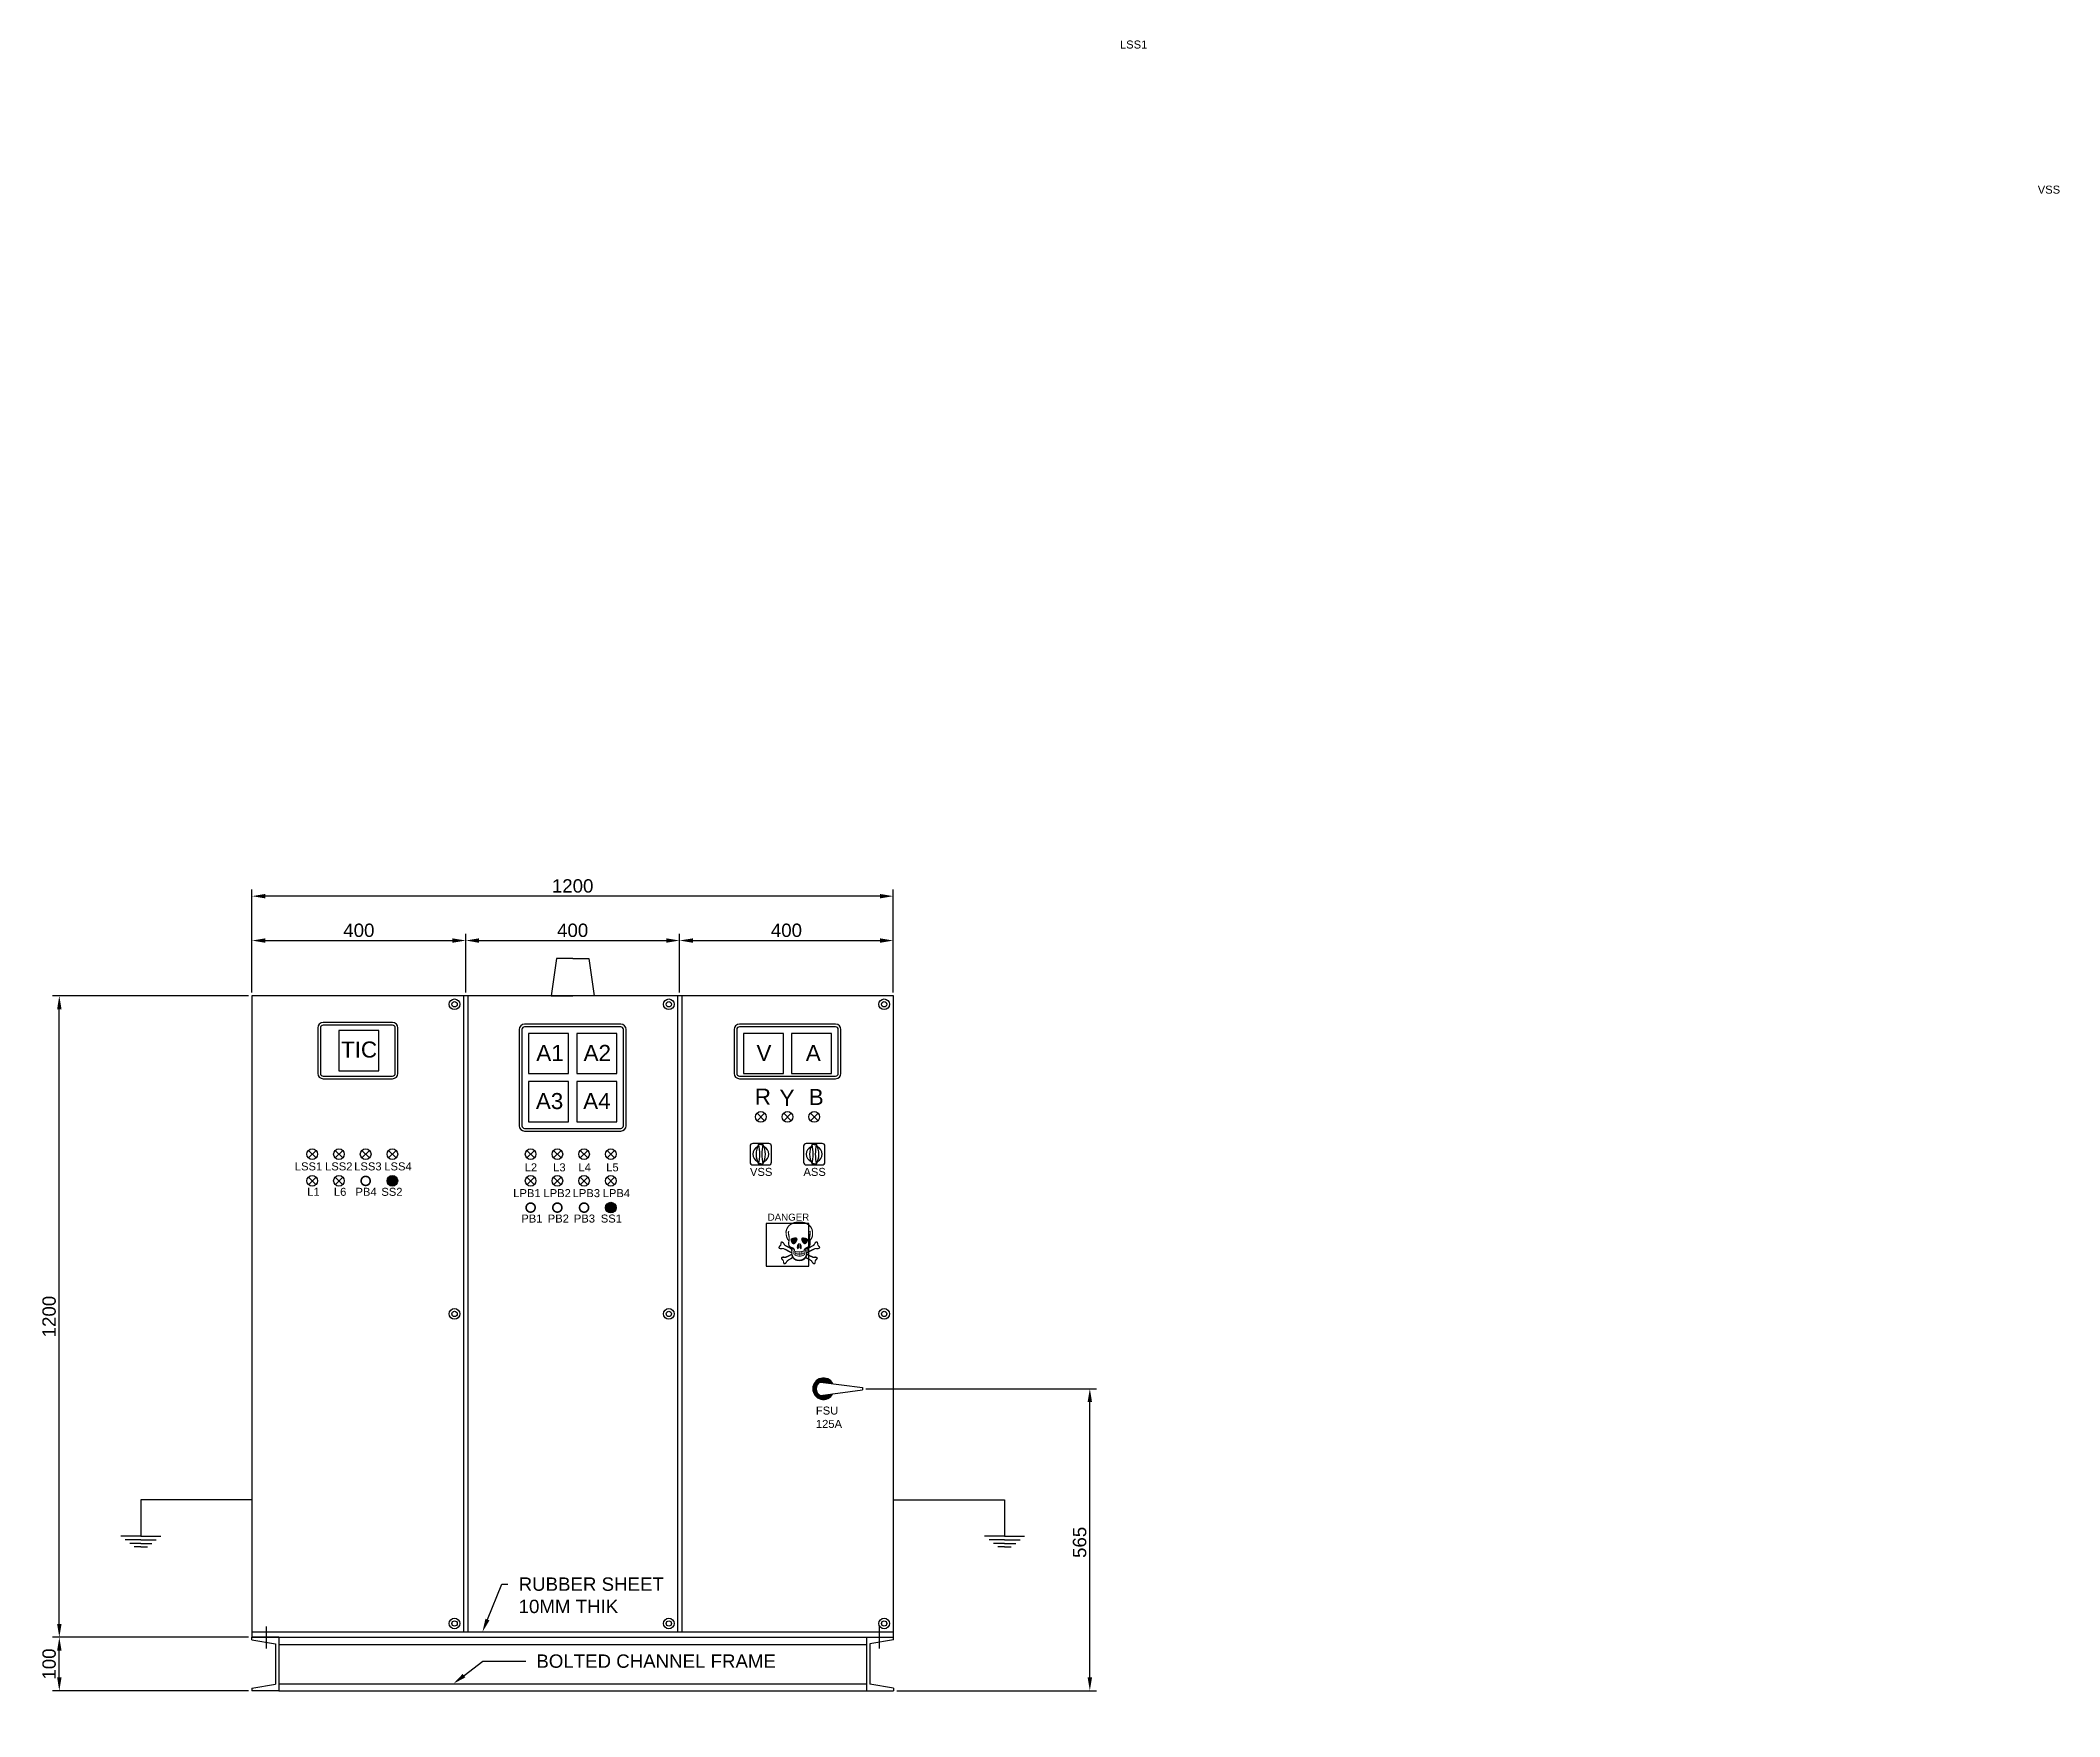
# Model space of a CAD drawing. Header units: millimetres. Extents: x 1066 to 4844, y 821 to 3956.
import ezdxf
from ezdxf import colors
from ezdxf.entities.mleader import LeaderData, LeaderLine
from ezdxf.math import Vec2, Vec3

# ---------------------------------------------------------------- set-up
doc = ezdxf.new("R2010")
doc.units = ezdxf.units.MM
doc.styles.get("Standard").update_dxf_attribs({"font": 'arial.ttf'})
doc.dimstyles.new('ISO-25', dxfattribs={"dimscale": 10, "dimtxt": 2.5, "dimasz": 2.5, "dimexe": 1.25, "dimexo": 0.625, "dimtad": 1, "dimtxsty": 'Standard', "dimcen": 2.5, "dimadec": 0, "dimazin": 0, "dimtfac": 1, "dimtmove": 0, "dimatfit": 3, "dimfxl": 1, "dimarcsym": 0})

# ---------------------------------------------------------------- blocks, each defined once
blk = doc.blocks.new('*U2')
for p, q in [((-7.1, -7.1), (7.1, 7.1)), ((7.1, -7.1), (-7.1, 7.1))]:
    blk.add_line(p, q)
blk.add_circle((0, 0), 10)
blk = doc.blocks.new('*U6')
at = {"const_width": 3}
blk.add_lwpolyline([(-8.5, 0, 1), (8.5, 0, 1)], format="xyb", close=True, dxfattribs=at)
blk = doc.blocks.new('*U3')
at = {"color": 0, "linetype": 'ByBlock', "lineweight": -2, "transparency": 16777216}
for name, p in [('*U2', (0, 50)), ('*U2', (50, 50)), ('*U2', (100, 50)), ('*U2', (150, 50)), ('*U2', (0, 0)), ('*U2', (50, 0)), ('*U6', (100, 0)), ('*U2', (150, 0))]:
    blk.add_blockref(name, p, dxfattribs=at)
blk = doc.blocks.new('*U14')
at = {"const_width": 3}
blk.add_lwpolyline([(-8.5, 0, 1), (8.5, 0, 1)], format="xyb", close=True, dxfattribs=at)
blk = doc.blocks.new('*U10')
for p, q in [((-7.1, -7.1), (7.1, 7.1)), ((7.1, -7.1), (-7.1, 7.1))]:
    blk.add_line(p, q)
blk.add_circle((0, 0), 10)
blk = doc.blocks.new('*U15')
at = {"const_width": 3}
blk.add_lwpolyline([(-8.5, 0, 1), (8.5, 0, 1)], format="xyb", close=True, dxfattribs=at)
blk = doc.blocks.new('*U12')
at = {"const_width": 3}
blk.add_lwpolyline([(-8.5, 0, 1), (8.5, 0, 1)], format="xyb", close=True, dxfattribs=at)
blk = doc.blocks.new('*U11')
at = {"color": 0, "linetype": 'ByBlock', "lineweight": -2, "transparency": 16777216}
for name, p in [('*U10', (0, 100)), ('*U10', (50, 100)), ('*U10', (100, 100)), ('*U10', (150, 100)), ('*U10', (0, 50)), ('*U10', (50, 50)), ('*U10', (100, 50)), ('*U10', (150, 50)), ('*U14', (0, 0)), ('*U15', (50, 0)), ('*U12', (100, 0)), ('*U10', (150, 0))]:
    blk.add_blockref(name, p, dxfattribs=at)
blk = doc.blocks.new('*U17')
for p, q in [((-7.1, -7.1), (7.1, 7.1)), ((7.1, -7.1), (-7.1, 7.1))]:
    blk.add_line(p, q)
blk.add_circle((0, 0), 10)
blk = doc.blocks.new('*U18')
at = {"color": 0, "linetype": 'ByBlock', "lineweight": -2, "transparency": 16777216}
for p in [(0, 0), (50, 0), (100, 0)]:
    blk.add_blockref('*U17', p, dxfattribs=at)
blk = doc.blocks.new('*U25')
for p, q in [((0, 100), (0, 0)), ((0, 100), (50, 100)), ((50, 95.2), (6, 87.8)), ((6, 87.8), (6, 12.2)), ((50, 95.2), (50, 100)), ((0, 0), (50, 0)), ((50, 4.8), (6, 12.2)), ((50, 4.8), (50, 0))]:
    blk.add_line(p, q)
blk = doc.blocks.new('*D28')
at = {"color": 0, "lineweight": -2, "transparency": 16777216}
for p, q in [((1462.1, 2175.3), (1462.1, 2285)), ((1487.1, 2272.5), (1837.1, 2272.5)), ((1862.1, 2175.3), (1862.1, 2285))]:
    blk.add_line(p, q, dxfattribs=at)
at = {"color": 0, "transparency": 16777216}
for points in [[(1487.1, 2276.6), (1487.1, 2268.3), (1462.1, 2272.5)], [(1837.1, 2276.6), (1837.1, 2268.3), (1862.1, 2272.5)]]:
    blk.add_solid(points, dxfattribs=at)
at = {"layer": 'Defpoints', "color": 0, "transparency": 16777216}
for p in [(1862.1, 2272.5), (1462.1, 2169), (1862.1, 2169)]:
    blk.add_point(p, dxfattribs=at)
at = {"color": 0, "transparency": 16777216, "insert": (1662.1, 2291.5), "char_height": 25, "attachment_point": 5}
blk.add_mtext('400', dxfattribs=at)
blk = doc.blocks.new('*D29')
at = {"color": 0, "lineweight": -2, "transparency": 16777216}
for p, q in [((1862.1, 2175.3), (1862.1, 2285)), ((1887.1, 2272.5), (2237.1, 2272.5)), ((2262.1, 2175.3), (2262.1, 2285))]:
    blk.add_line(p, q, dxfattribs=at)
at = {"color": 0, "transparency": 16777216}
for points in [[(1887.1, 2276.6), (1887.1, 2268.3), (1862.1, 2272.5)], [(2237.1, 2276.6), (2237.1, 2268.3), (2262.1, 2272.5)]]:
    blk.add_solid(points, dxfattribs=at)
at = {"layer": 'Defpoints', "color": 0, "transparency": 16777216}
for p in [(2262.1, 2272.5), (1862.1, 2169), (2262.1, 2169)]:
    blk.add_point(p, dxfattribs=at)
at = {"color": 0, "transparency": 16777216, "insert": (2062.1, 2291.5), "char_height": 25, "attachment_point": 5}
blk.add_mtext('400', dxfattribs=at)
blk = doc.blocks.new('*D30')
at = {"color": 0, "lineweight": -2, "transparency": 16777216}
for p, q in [((2262.1, 2175.3), (2262.1, 2285)), ((2287.1, 2272.5), (2637.1, 2272.5)), ((2662.1, 2175.3), (2662.1, 2285))]:
    blk.add_line(p, q, dxfattribs=at)
at = {"color": 0, "transparency": 16777216}
for points in [[(2287.1, 2276.6), (2287.1, 2268.3), (2262.1, 2272.5)], [(2637.1, 2276.6), (2637.1, 2268.3), (2662.1, 2272.5)]]:
    blk.add_solid(points, dxfattribs=at)
at = {"layer": 'Defpoints', "color": 0, "transparency": 16777216}
for p in [(2662.1, 2272.5), (2262.1, 2169), (2662.1, 2169)]:
    blk.add_point(p, dxfattribs=at)
at = {"color": 0, "transparency": 16777216, "insert": (2462.1, 2291.5), "char_height": 25, "attachment_point": 5}
blk.add_mtext('400', dxfattribs=at)
blk = doc.blocks.new('*D31')
at = {"color": 0, "lineweight": -2, "transparency": 16777216}
for p, q in [((1462.1, 2175.3), (1462.1, 2368)), ((2637.1, 2355.5), (1487.1, 2355.5)), ((2662.1, 2175.3), (2662.1, 2368))]:
    blk.add_line(p, q, dxfattribs=at)
at = {"color": 0, "transparency": 16777216}
for points in [[(1487.1, 2359.6), (1487.1, 2351.3), (1462.1, 2355.5)], [(2637.1, 2359.6), (2637.1, 2351.3), (2662.1, 2355.5)]]:
    blk.add_solid(points, dxfattribs=at)
at = {"layer": 'Defpoints', "color": 0, "transparency": 16777216}
for p in [(1462.1, 2355.5), (1462.1, 2169), (2662.1, 2169)]:
    blk.add_point(p, dxfattribs=at)
at = {"color": 0, "transparency": 16777216, "insert": (2062.1, 2374.5), "char_height": 25, "attachment_point": 5}
blk.add_mtext('1200', dxfattribs=at)
blk = doc.blocks.new('*D32')
at = {"color": 0, "lineweight": -2, "transparency": 16777216}
for p, q in [((1455.9, 969), (1089.1, 969)), ((1101.6, 894), (1101.6, 944)), ((1455.9, 869), (1089.1, 869))]:
    blk.add_line(p, q, dxfattribs=at)
at = {"color": 0, "transparency": 16777216}
for points in [[(1097.5, 944), (1105.8, 944), (1101.6, 969)], [(1097.5, 894), (1105.8, 894), (1101.6, 869)]]:
    blk.add_solid(points, dxfattribs=at)
at = {"layer": 'Defpoints', "color": 0, "transparency": 16777216}
for p in [(1101.6, 969), (1462.1, 969), (1462.1, 869)]:
    blk.add_point(p, dxfattribs=at)
at = {"color": 0, "transparency": 16777216, "insert": (1082.6, 919), "char_height": 25, "attachment_point": 5, "rotation": 90}
blk.add_mtext('100', dxfattribs=at)
blk = doc.blocks.new('*D33')
at = {"color": 0, "lineweight": -2, "transparency": 16777216}
for p, q in [((1455.9, 2169), (1089.1, 2169)), ((1101.6, 994), (1101.6, 2144)), ((1455.9, 969), (1089.1, 969))]:
    blk.add_line(p, q, dxfattribs=at)
at = {"color": 0, "transparency": 16777216}
for points in [[(1097.5, 2144), (1105.8, 2144), (1101.6, 2169)], [(1097.5, 994), (1105.8, 994), (1101.6, 969)]]:
    blk.add_solid(points, dxfattribs=at)
at = {"layer": 'Defpoints', "color": 0, "transparency": 16777216}
for p in [(1101.6, 2169), (1462.1, 2169), (1462.1, 969)]:
    blk.add_point(p, dxfattribs=at)
at = {"color": 0, "transparency": 16777216, "insert": (1082.6, 1569), "char_height": 25, "attachment_point": 5, "rotation": 90}
blk.add_mtext('1200', dxfattribs=at)
blk = doc.blocks.new('*D34')
at = {"color": 0, "lineweight": -2, "transparency": 16777216}
for p, q in [((2610.8, 1434), (3042.3, 1434)), ((3029.8, 894), (3029.8, 1409)), ((2668.4, 869), (3042.3, 869))]:
    blk.add_line(p, q, dxfattribs=at)
at = {"color": 0, "transparency": 16777216}
for points in [[(3025.6, 1409), (3033.9, 1409), (3029.8, 1434)], [(3025.6, 894), (3033.9, 894), (3029.8, 869)]]:
    blk.add_solid(points, dxfattribs=at)
at = {"layer": 'Defpoints', "color": 0, "transparency": 16777216}
for p in [(2604.5, 1434), (3029.8, 1434), (2662.1, 869)]:
    blk.add_point(p, dxfattribs=at)
at = {"color": 0, "transparency": 16777216, "insert": (3010.7, 1146.6), "char_height": 25, "attachment_point": 5, "rotation": 90}
blk.add_mtext('565', dxfattribs=at)

msp = doc.modelspace()

# ---------------------------------------------------------------- hatches: boundary and pattern name
h = msp.add_hatch(color=256)
h.dxf.hatch_style = 1
h.paths.add_polyline_path([(1724.826, 1822.873), (1731.897, 1829.944, 0.41421356), (1717.755, 1829.944)])
h.paths.add_polyline_path([(1731.897, 1815.802, 0.19891237), (1734.826, 1822.873, 0.19891237), (1731.897, 1829.944), (1724.826, 1822.873)])
h.paths.add_polyline_path([(1731.897, 1815.802), (1724.826, 1822.873), (1717.755, 1815.802, 0.41421356)])
h.paths.add_polyline_path([(1714.826, 1822.873, 0.19891237), (1717.755, 1815.802), (1724.826, 1822.873), (1717.755, 1829.944, 0.19891237)])
h = msp.add_hatch(color=256)
h.dxf.hatch_style = 1
h.paths.add_polyline_path([(2133.471, 1772.873), (2140.542, 1779.944, 0.41421356), (2126.4, 1779.944)])
h.paths.add_polyline_path([(2140.542, 1765.802, 0.19891237), (2143.471, 1772.873, 0.19891237), (2140.542, 1779.944), (2133.471, 1772.873)])
h.paths.add_polyline_path([(2140.542, 1765.802), (2133.471, 1772.873), (2126.4, 1765.802, 0.41421356)])
h.paths.add_polyline_path([(2123.471, 1772.873, 0.19891237), (2126.4, 1765.802), (2133.471, 1772.873), (2126.4, 1779.944, 0.19891237)])
h = msp.add_hatch(color=256)
h.dxf.hatch_style = 1
h.paths.add_polyline_path([(2549.021, 1424.703), (2525.529, 1421.623, -0.63641307), (2525.529, 1446.392), (2549.021, 1443.313, 4.05187943)])

# ---------------------------------------------------------------- linework, layer by layer
for p, q in [((2032.144, 2239.008), (2022.144, 2169.008)), ((2062.144, 2239.008), (2032.144, 2239.008)), ((2062.144, 2239.008), (2092.144, 2239.008)), ((2092.144, 2239.008), (2102.144, 2169.008)), ((2662.144, 2169.008), (1462.144, 2169.008)), ((1462.144, 2169.008), (1462.144, 969.008)), ((1858.144, 2169.008), (1858.144, 979.008)), ((1866.144, 2169.008), (1866.144, 979.008)), ((2022.144, 2169.008), (2062.144, 2169.008)), ((2102.144, 2169.008), (2062.144, 2169.008)), ((2258.144, 2169.008), (2258.144, 979.008)), ((2266.144, 2169.008), (2266.144, 979.008)), ((2662.144, 969.008), (2662.144, 2169.008)), ((2414.144, 1890.732), (2410.144, 1890.732)), ((2414.144, 1890.732), (2418.144, 1890.732)), ((2514.144, 1890.732), (2510.144, 1890.732)), ((2514.144, 1890.732), (2518.144, 1890.732)), ((2414.144, 1854.732), (2410.144, 1854.732)), ((2414.144, 1854.732), (2418.144, 1854.732)), ((2514.144, 1854.732), (2510.144, 1854.732)), ((2514.144, 1854.732), (2518.144, 1854.732)), ((2525.529, 1446.392), (2604.55, 1436.034)), ((2604.55, 1436.034), (2604.55, 1431.981)), ((2511.318, 1434.008), (2517.647, 1434.008)), ((2525.529, 1421.623), (2604.55, 1431.981)), ((1462.144, 1226.354), (1254.082, 1226.354)), ((1254.082, 1226.354), (1254.082, 1158.202)), ((2662.144, 1226.354), (2870.206, 1226.354)), ((2870.206, 1226.354), (2870.206, 1158.202)), ((1254.082, 1158.202), (1216.767, 1158.202)), ((1254.082, 1151.502), (1225.024, 1151.502)), ((1254.082, 1144.802), (1233.281, 1144.802)), ((1254.082, 1138.102), (1241.537, 1138.102)), ((1254.082, 1158.202), (1291.396, 1158.202)), ((1254.082, 1151.502), (1283.14, 1151.502)), ((1254.082, 1144.802), (1274.883, 1144.802)), ((1254.082, 1138.102), (1266.626, 1138.102)), ((2870.206, 1158.202), (2832.892, 1158.202)), ((2870.206, 1151.502), (2841.149, 1151.502)), ((2870.206, 1144.802), (2849.405, 1144.802)), ((2870.206, 1138.102), (2857.662, 1138.102)), ((2870.206, 1158.202), (2907.521, 1158.202)), ((2870.206, 1151.502), (2899.264, 1151.502)), ((2870.206, 1144.802), (2891.008, 1144.802)), ((2870.206, 1138.102), (2882.751, 1138.102)), ((1488.851, 989), (1488.851, 948.25)), ((2635.437, 989), (2635.437, 948.25)), ((1462.144, 979.008), (2662.144, 979.008)), ((1462.144, 969.008), (2662.144, 969.008)), ((1512.144, 955.841), (2612.144, 955.841)), ((1512.144, 882.174), (2612.144, 882.174)), ((1512.144, 869.008), (2612.144, 869.008))]:
    msp.add_line(p, q)
for points in [[(1595.144, 2014.008), (1725.144, 2014.008, 0.41421356), (1735.144, 2024.008), (1735.144, 2109.008, 0.41421356), (1725.144, 2119.008), (1595.144, 2119.008, 0.41421356), (1585.144, 2109.008), (1585.144, 2024.008, 0.41421356)], [(1972.144, 1916.079), (2152.144, 1916.079, 0.41421356), (2162.144, 1926.079), (2162.144, 2106.079, 0.41421356), (2152.144, 2116.079), (1972.144, 2116.079, 0.41421356), (1962.144, 2106.079), (1962.144, 1926.079, 0.41421356)], [(2374.144, 2014.008), (2554.144, 2014.008, 0.41421356), (2564.144, 2024.008), (2564.144, 2106.079, 0.41421356), (2554.144, 2116.079), (2374.144, 2116.079, 0.41421356), (2364.144, 2106.079), (2364.144, 2024.008, 0.41421356)], [(1595.144, 2019.008), (1725.144, 2019.008, 0.41421356), (1730.144, 2024.008), (1730.144, 2109.008, 0.41421356), (1725.144, 2114.008), (1595.144, 2114.008, 0.41421356), (1590.144, 2109.008), (1590.144, 2024.008, 0.41421356)], [(1972.144, 1921.079), (2152.144, 1921.079, 0.41421356), (2157.144, 1926.079), (2157.144, 2106.079, 0.41421356), (2152.144, 2111.079), (1972.144, 2111.079, 0.41421356), (1967.144, 2106.079), (1967.144, 1926.079, 0.41421356)], [(2374.144, 2019.008), (2554.144, 2019.008, 0.41421356), (2559.144, 2024.008), (2559.144, 2106.079, 0.41421356), (2554.144, 2111.079), (2374.144, 2111.079, 0.41421356), (2369.144, 2106.079), (2369.144, 2024.008, 0.41421356)], [(2399.144, 1852.732), (2429.144, 1852.732, 0.41421356), (2434.144, 1857.732), (2434.144, 1887.732, 0.41421356), (2429.144, 1892.732), (2399.144, 1892.732, 0.41421356), (2394.144, 1887.732), (2394.144, 1857.732, 0.41421356)], [(2499.144, 1852.732), (2529.144, 1852.732, 0.41421356), (2534.144, 1857.732), (2534.144, 1887.732, 0.41421356), (2529.144, 1892.732), (2499.144, 1892.732, 0.41421356), (2494.144, 1887.732), (2494.144, 1857.732, 0.41421356)]]:
    msp.add_lwpolyline(points, format="xyb", close=True)
for points in [[(1624.365, 2029.008), (1699.365, 2029.008), (1699.365, 2104.008), (1624.365, 2104.008)], [(1979.644, 2023.579), (2054.644, 2023.579), (2054.644, 2098.579), (1979.644, 2098.579)], [(2069.644, 2023.579), (2144.644, 2023.579), (2144.644, 2098.579), (2069.644, 2098.579)], [(2381.644, 2023.579), (2456.644, 2023.579), (2456.644, 2098.579), (2381.644, 2098.579)], [(2471.644, 2023.579), (2546.644, 2023.579), (2546.644, 2098.579), (2471.644, 2098.579)], [(1979.644, 1933.579), (2054.644, 1933.579), (2054.644, 2008.579), (1979.644, 2008.579)], [(2069.644, 1933.579), (2144.644, 1933.579), (2144.644, 2008.579), (2069.644, 2008.579)], [(2424.144, 1663.268), (2504.144, 1663.268), (2504.144, 1743.268), (2424.144, 1743.268)]]:
    msp.add_lwpolyline(points, close=True)
for centre, radius in [((1841.132, 2153.175), 10), ((1841.132, 2153.175), 5), ((2242.105, 2153.175), 10), ((2242.105, 2153.175), 5), ((2645.022, 2153.175), 10), ((2645.022, 2153.175), 5), ((1841.132, 1574.008), 10), ((1841.132, 1574.008), 5), ((2242.105, 1574.008), 10), ((2242.105, 1574.008), 5), ((2645.022, 1574.008), 10), ((2645.022, 1574.008), 5), ((1841.132, 994.841), 10), ((1841.132, 994.841), 5), ((2242.105, 994.841), 10), ((2242.105, 994.841), 5), ((2645.022, 994.841), 10), ((2645.022, 994.841), 5)]:
    msp.add_circle(centre, radius)
for centre, radius, start, end in [((2441.922, 1872.732), 36.522, 150.471617, 209.528383), ((2330.645, 1872.732), 81.511, 347.242312, 12.757688), ((2497.643, 1872.732), 81.511, 167.242312, 192.757688), ((2386.366, 1872.732), 36.522, 330.471617, 29.528383), ((2541.922, 1872.732), 36.522, 150.471617, 209.528383), ((2430.645, 1872.732), 81.511, 347.242312, 12.757688), ((2597.643, 1872.732), 81.511, 167.242312, 192.757688), ((2486.366, 1872.732), 36.522, 330.471617, 29.528383), ((2414.144, 1872.732), 15, 113.870124, 246.129876), ((2414.144, 1872.732), 15, 293.870124, 66.129876), ((2514.144, 1872.732), 15, 113.870124, 246.129876), ((2514.144, 1872.732), 15, 293.870124, 66.129876), ((2531.318, 1434.008), 20, 27.727003, 332.272997), ((2531.318, 1434.008), 13.671, 115.053584, 244.946416)]:
    msp.add_arc(centre, radius, start, end)

# ---------------------------------------------------------------- block references
for name, p in [('*U18', (2414.144, 1942.538)), ('*U3', (1574.826, 1822.873)), ('*U11', (1983.471, 1772.873)), ('*U25', (2612.144, 869.008))]:
    msp.add_blockref(name, p)
at = {"xscale": -1}
msp.add_blockref('*U25', (1512.144, 869.008), dxfattribs=at)

# ---------------------------------------------------------------- texts
at = {"attachment_point": 1}
for s, insert, char_height in [('LSS1', (3086.09, 3956.203), 15), ('VSS', (4803.322, 3684.753), 15), ('TIC', (1628.676, 2083.567), 30), ('A1', (1994.061, 2077.202), 30), ('A2', (2082.557, 2077.202), 30), ('V', (2406.063, 2077.202), 30), ('A', (2498.369, 2077.202), 30), ('A3', (1993.309, 1987.202), 30), ('A4', (2081.805, 1987.202), 30), ('R', (2402.821, 1995.528), 30), ('Y', (2449.214, 1993.238), 30), ('B', (2503.835, 1994.764), 30), ('LSS1', (1542.271, 1857.454), 15), ('LSS2', (1598.852, 1857.454), 15), ('LSS3', (1653.402, 1857.454), 15), ('LSS4', (1709.693, 1857.454), 15), ('L2', (1972.313, 1855.66), 15), ('L3', (2025.612, 1855.66), 15), ('L4', (2072.867, 1855.66), 15), ('L5', (2124.882, 1855.66), 15), ('VSS', (2393.878, 1847.187), 15), ('ASS', (2493.878, 1847.187), 15), ('L1', (1565.484, 1809.899), 15), ('L6', (1615.391, 1809.899), 15), ('PB4', (1655.723, 1809.899), 15), ('SS2', (1704.18, 1809.899), 15), ('LPB1', (1950.916, 1807.454), 15), ('LPB2', (2007.497, 1807.454), 15), ('LPB3', (2062.047, 1807.454), 15), ('LPB4', (2118.338, 1807.454), 15), ('PB1', (1966.053, 1759.899), 15), ('PB2', (2015.485, 1759.899), 15), ('PB3', (2064.368, 1759.899), 15), ('SS1', (2114.725, 1759.899), 15), ('DANGER', (2427.017, 1761.515), 13), ('{\\fWingdings|b0|i0|c2|p2;N}', (2440.925, 1746.637), 80), ('FSU\\P125A', (2517.186, 1400.704), 15)]:
    msp.add_mtext_dynamic_manual_height_columns(s, width=60.4809, gutter_width=12.5, heights=[0], dxfattribs=dict(at, insert=insert, char_height=char_height))

# ---------------------------------------------------------------- dimensions: what is measured, and where the dimension line sits
for base, p1, p2, picture, middle in [((1462.144, 2355.466), (2662.144, 2169.008), (1462.144, 2169.008), '*D31', (2062.144, 2374.48)), ((1862.144, 2272.482), (1462.144, 2169.008), (1862.144, 2169.008), '*D28', (1662.144, 2291.496))]:
    dim = msp.add_linear_dim(base=base, p1=p1, p2=p2, dimstyle='ISO-25')
    dim.commit()
    dim.dimension.update_dxf_attribs({"geometry": picture, "text_midpoint": middle})
for base, p1, p2, picture, middle in [((2262.144, 2272.482), (1862.144, 2169.008), (2262.144, 2169.008), '*D29', (2062.144, 2291.496)), ((2662.144, 2272.482), (2262.144, 2169.008), (2662.144, 2169.008), '*D30', (2462.144, 2291.496))]:
    dim = msp.add_linear_dim(base=base, p1=p1, p2=p2, dimstyle='ISO-25', override={"dimtmove": 1})
    dim.commit()
    dim.dimension.update_dxf_attribs({"geometry": picture, "text_midpoint": middle})
dim = msp.add_linear_dim(base=(1101.621, 2169.008), p1=(1462.144, 969.008), p2=(1462.144, 2169.008), angle=90, dimstyle='ISO-25', override={"dimtmove": 1})
dim.commit()
dim.dimension.update_dxf_attribs({"geometry": '*D33', "text_midpoint": (1082.607, 1569.008)})
dim = msp.add_linear_dim(base=(3029.763, 1434.008), p1=(2662.144, 869.008), p2=(2604.55, 1434.008), angle=90, dimstyle='ISO-25')
dim.commit()
dim.dimension.update_dxf_attribs({"geometry": '*D34', "text_midpoint": (3029.763, 1146.594), "dimtype": 160})
dim = msp.add_linear_dim(base=(1101.621, 969.008), p1=(1462.144, 869.008), p2=(1462.144, 969.008), angle=90, dimstyle='ISO-25')
dim.commit()
dim.dimension.update_dxf_attribs({"geometry": '*D32', "text_midpoint": (1082.607, 919.008)})

# ---------------------------------------------------------------- leaders
ml = msp.add_multileader_mtext('Standard')
ml.set_content('RUBBER SHEET\\P10MM THIK', color=256)
ml.set_leader_properties()
ml.build(insert=Vec2(0, 0))
ml.multileader.update_dxf_attribs({"arrow_head_size": 25, "scale": 10})
ctx = ml.context
ctx.base_point, ctx.scale, ctx.char_height, ctx.arrow_head_size, ctx.landing_gap_size, ctx.plane_origin = Vec3(1941.056, 1068.297), 10, 25, 25, 20, Vec3(1920.951, 979.008)
notes = []
notes.append((ctx, [(0, (1, 1, 0), (1929.47, 1068.297), (1, 0), 11.586, [(0, [(1893.323, 979.008)], 0, [])])]))
ctx.mtext.insert, ctx.mtext.flow_direction = Vec3(1961.056, 1081.01), 5
ml = msp.add_multileader_mtext('Standard')
ml.set_content('BOLTED CHANNEL FRAME', color=256)
ml.set_leader_properties()
ml.build(insert=Vec2(0, 0))
ml.multileader.update_dxf_attribs({"arrow_head_size": 25, "scale": 10})
ctx = ml.context
ctx.base_point, ctx.scale, ctx.char_height, ctx.arrow_head_size, ctx.landing_gap_size, ctx.plane_origin = Vec3(1974.214, 924.255), 10, 25, 25, 20, Vec3(1838.959, 882.174)
notes.append((ctx, [(0, (1, 1, 0), (1894.214, 924.255), (1, 0), 80, [(0, [(1838.959, 882.174)], 0, [])])]))
ctx.mtext.insert, ctx.mtext.flow_direction = Vec3(1994.214, 936.968), 5
for ctx, leaders in notes:
    for number, flags, end, landing, length, lines in leaders:
        leader = LeaderData()
        leader.index, (leader.has_last_leader_line, leader.has_dogleg_vector, leader.attachment_direction) = number, flags
        leader.last_leader_point, leader.dogleg_vector, leader.dogleg_length = Vec3(end), Vec3(landing), length
        for number, points, colour, breaks in lines:
            line = LeaderLine()
            line.index, line.vertices, line.color, line.breaks = number, Vec3.list(points), colors.encode_raw_color(colour), breaks
            leader.lines.append(line)
        ctx.leaders.append(leader)

doc.saveas('drawing.dxf')
